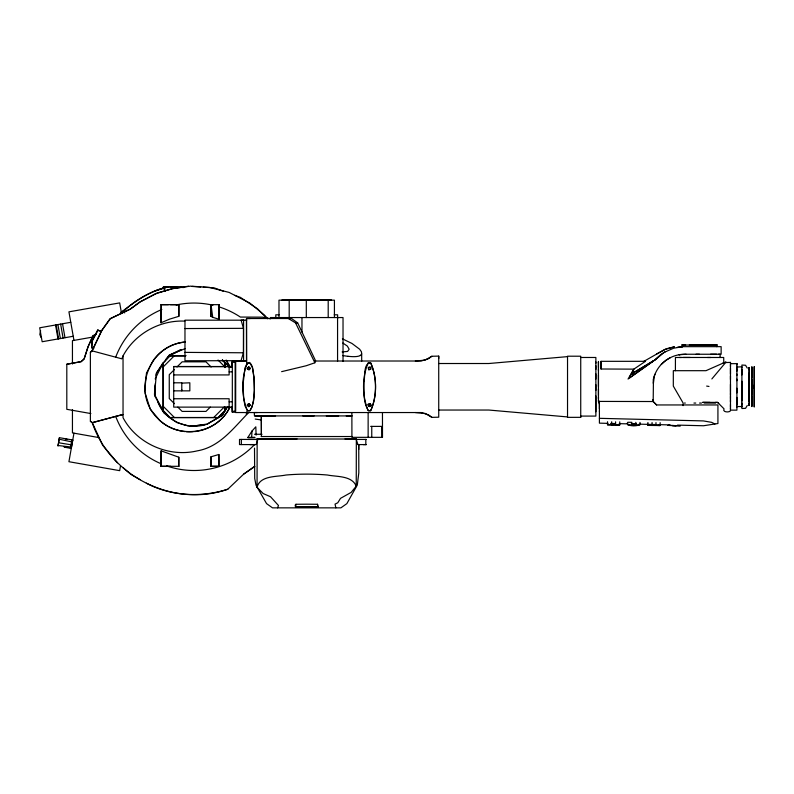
<?xml version="1.0" encoding="UTF-8"?>
<svg xmlns="http://www.w3.org/2000/svg" width="794" height="794" viewBox="0 0 794 794"><rect width="100%" height="100%" fill="white"/><g stroke="black" fill="none" stroke-linecap="round" stroke-linejoin="round"><path stroke-width="1.19" d="M163.137 363.851L163.137 410.716L169.112 416.701M289.195 317.55L289.195 300.162M337.569 361.31L337.569 317.55M595.877 395.878L595.867 411.768M595.867 390.41L595.867 384.683M595.867 379.066L595.867 373.845M595.867 369.329L595.867 365.687M595.867 363.195L595.867 361.885M608.085 423.371L599.41 423.152L599.41 401.417L598.448 401.417L598.448 373.2M598.448 370.659L598.448 365.309M598.448 362.987L598.448 362.034M599.41 411.272L599.41 410.935M599.41 408.87L599.41 401.417M730.47 401.883L730.47 396.285M730.47 395.323L730.47 364.386M730.47 370.848L730.47 368.237M730.47 366.57L730.47 362.392L725.547 362.58M736.911 404.95L736.911 379.105M736.911 392.921L736.911 388.226M736.911 380.733L736.911 374.063M736.911 364.089L736.911 375.403M741.904 405.178L741.904 403.084M741.904 400.901L741.904 381.259M741.904 374.947L741.904 369.19M741.904 367.523L741.904 366.798L736.911 367.046M749.159 393.884L749.139 400.285M749.139 390.529L749.139 394.092M749.159 390.43L749.159 378.004M751.878 392.196L751.888 406.588M751.878 405.059L751.888 403.987M751.888 394.39L751.878 384.991M751.888 390.668L751.888 388.723M184.853 321.123C159.812 319.903 134.911 333.748 123.04 355.881L123.04 417.684C136.816 443.677 168.695 457.672 197.21 450.873C220.097 446.992 233.773 427.509 248.979 412.275M243.579 320.121L243.579 360.694L241.009 360.754L243.411 352.784L243.47 328.339L241.118 320.181L243.579 320.121L246.487 320.121L246.487 360.694L184.972 360.754L184.972 320.181L243.579 320.181M598.448 364.912L598.448 363.106M675.406 370.689L675.436 357.489L681.421 357.489M748.921 388.464L748.931 385.07M748.931 374.679L748.911 377.497M749.139 401.556L749.258 395.372M749.139 388.663L749.139 395.789M749.139 373.289L749.139 383.045M751.888 386.777L751.888 368.168L751.878 370.381M751.888 374.173L751.888 377.428M751.888 372.723L751.888 371.403M751.878 402.25L751.888 396.156M752.126 392.613L752.126 391.085M598.448 362.659L598.448 361.409M736.911 406.558L741.904 406.538M741.904 406.766L741.904 406.25M748.921 382.797L748.921 381.17M748.921 403.868L748.911 405.178M748.921 398.846L748.921 396.037M749.149 376.435L749.139 372.019M749.149 369.587L749.149 368.168L749.258 373.785M749.149 405.516L749.149 403.62M751.878 373.627L751.888 372.396M751.888 369.24L751.888 366.888L751.888 368.396M752.116 397.923L752.126 396.573M749.308 372.009L749.218 368.247M748.921 368.227L748.921 367.572M749.139 405.069L749.139 404.434M335.852 507.852L335.048 504.111L337.787 502.771L340.507 498.354L351.137 492.409L356.238 486.176L356.337 439.022L257.157 438.973L257.058 487.327L263.191 493.56L270.526 496.736L278.486 505.51L277.563 507.852M654.921 374.282L653.452 378.976L653.184 401.556L656.578 404.95L717.925 404.95L717.925 423.52L703.524 425.753L677.5 425.108M749.149 404.603L749.149 405.406L749.258 399.779M751.888 406.3L751.878 403.193M170.65 466.316L160.964 466.306L161.122 450.853L178.799 457.215L178.769 466.316L178.799 457.215M653.452 378.976L653.402 383.433L654.137 376.535A32.197 32.197 0 0 1 683.991 354.243L721.141 354.243L721.141 346.66L681.778 346.66M160.974 322.791L161.182 304.668L178.878 304.668L178.839 316.32L169.727 319.089L160.974 322.791L161.182 304.668M181.786 383.115L189.835 382.807L189.835 390.856L181.786 390.856L181.786 382.807L173.737 382.807M607.539 421.723L607.499 424.929L619.687 425.078L615.797 424.899L619.717 424.76L619.757 421.862M611.648 424.979L611.688 421.763M611.648 424.84L615.568 424.711L615.598 421.812M639.914 422.418C643.229 426.944 624.322 427.043 627.726 422.279L631.875 422.329C629.374 426.487 638.158 426.567 635.766 422.368M647.924 422.517L647.884 425.405L660.072 425.544L656.231 425.366L660.112 425.227L660.142 422.656M652.072 422.557L652.033 425.306L660.112 425.227M655.953 425.187L655.983 422.607M676.121 425.733L672.23 425.554L676.121 425.604M720.039 357.459L720.208 354.243L718.52 354.243M752.116 372.356L752.126 371.304M212.732 317.302L210.787 316.27L210.996 304.668L212.732 317.302L218.975 319.238L218.975 304.678L218.975 319.238M749.149 369.954L749.139 367.781M683.088 405.625L683.138 403.054L673.312 386.083L673.322 370.689L705.995 370.689L725.895 361.885M318.086 507.048L317.531 504.279L306.692 504.19L295.954 504.279L295.189 505.093L295.487 507.038L318.086 507.048L295.487 507.038M749.258 379.532L749.258 394.052M751.779 378.202L751.819 368.247M751.769 394.062L751.769 379.502M210.956 456.818L210.847 466.316L218.856 466.306L218.856 454.486L210.956 456.818L210.986 466.316L218.936 466.296L218.856 454.486M749.268 374.867L749.258 378.192M751.769 398.707L751.779 395.382M749.228 404.444L749.228 405.307L749.258 403.054M751.779 399.789L751.779 404.583M248.691 366.997L250.1 368.039L249.564 369.676L247.182 368.763L248.691 366.818L250.17 368.416L248.74 369.885L247.321 368.476L248.691 366.818M210.787 316.27L210.857 304.668L218.886 304.678M154.87 386.043L154.512 394.31L155.376 397.089L155.237 383.79M163.137 362.62L163.137 410.716L155.971 398.141M232.344 411.252L235.54 411.252L235.55 362.302L235.54 412.543L421.118 412.543L428.482 414.835L431.936 417.366L438.735 417.197L438.725 356.109L431.847 356.258L428.611 358.63L421.247 361.012L314.672 361.022L314.871 362.769L306.176 365.756L281.622 371.652M252.016 431.013L247.857 437.494L251.619 437.494L252.016 431.013L255.817 426.805L256.105 435.122M98.138 329.976L92.064 341.331L91.747 347.891L92.015 341.132L97.563 330.185L101.185 331.297L109.969 318.831L130.256 309.124L140.419 301.71L157.371 292.946L172.626 288.609L188.555 286.207M370.729 404.315L368.297 404.106L368.863 406.399L370.609 405.982L370.729 404.315L370.064 403.799L368.079 405.039L369.696 406.588L370.848 405.436L370.064 403.799M295.755 507.048L295.954 504.279M161.122 450.853L161.192 466.306M231.798 367.433L232.314 361.339L242.448 361.022M653.214 399.531L653.184 401.526L656.608 404.95M246.626 412.106L246.418 414.488L246.696 412.036M749.308 386.102L749.308 387.472M751.72 387.472L751.72 386.102M634.694 425.197L634.853 423.49M370.768 367.682L368.595 367.285L368.595 369.647L370.609 369.309L370.768 367.682L370.103 367.116L368.138 367.761L368.942 369.835L370.808 368.932L370.103 367.116M144.637 391.561L146.473 373.081L153.341 360.278A45.079 45.079 0 0 1 174.769 344.278M235.223 412.215L232.314 412.215L231.838 407.421M368.247 362.987L370.54 362.769C377.219 377.18 377.041 396.047 370.748 410.577L368.426 410.766C363.086 402.409 364.089 391.77 363.91 382.261C365.309 377.339 363.146 362.322 370.798 363.017C377.001 377.16 377.358 396.792 370.58 410.816L368.178 410.538C362.074 396.305 361.875 377.081 368.267 362.779M64.999 447.29L71.261 448.451L71.103 444.789L72.701 440.065L71.936 440.015L70.636 446.962L70.458 448.431L71.261 448.471L72.74 440.025L59.431 437.683L57.962 446.029L58.359 443.737M653.214 399.541L653.184 401.556M632.729 425.177L632.997 423.47M71.103 444.789L58.548 442.754L59.431 437.683M73.961 433.167L68.929 461.711L119.676 470.663L120.509 465.899M246.646 364.238C252.839 358.312 253.097 373.954 254.011 376.991C254.1 388.087 255.896 400.543 250.07 410.538L247.49 410.786L244.939 405.754L243.679 398.072L243.033 384.544L244.949 367.94L246.646 364.238L246.527 318.513L250.279 318.513M231.243 366.967L232.314 361.339M155.961 375.373L156.487 372.982L162.472 363.652M257.058 487.327C259.995 475.408 276.501 476.976 285.949 475.03A48.781 9.31 0 0 1 327.456 475.02C336.904 476.926 351.851 475.477 356.238 486.176M40.623 330.78L39.809 334.363L41.08 337.579M368.297 404.106L368.079 405.039L369.696 406.588M171.891 287.001L168.636 286.634L163.802 287.19L163.584 287.954C147.317 292.361 133.789 302.593 120.648 312.598L123.656 310.911L122.018 312.667M633.404 370.341L632.123 374.56L634.704 372.019L655.268 359.742L664.151 352.357L673.669 348.199L682.761 346.66M749.308 369.399L749.218 368.337M123.04 355.881L121.819 358.828L91.955 350.819L102.218 329.867L110.396 318.612L130.256 309.124L139.506 302.266L155.416 293.8L172.626 288.609L190.451 286.148L209.418 287.408L229.109 292.42L249.902 303.119L264.61 315.238L267.647 318.722M370.609 405.982L370.848 405.436M66.805 364.238L81.206 361.657L84.194 358.838L88.104 346.621L92.928 335.961L96.114 334.135L92.908 335.832L87.846 347.365L84.075 359.007L81.107 361.637L66.805 364.238L66.805 409.317L90.883 413.565M92.779 349.777L101.185 331.297L97.563 330.185M633.066 370.55L629.582 377.031M155.177 378.956L162.611 363.712M229.645 407.411C217.338 434.1 177.985 439.965 157.937 418.656C131.208 393.03 148.458 344.794 185.131 342.125M227.6 406.538L222.221 415.381L207.184 424.026L190.709 426.447M247.53 410.607L249.842 410.726L251.926 407.203L253.445 400.593L254.378 390.271L254.169 379.492L252.542 367.612L249.435 362.392M227.134 407.243L222.221 415.381L206.629 424.512M711.861 378.937L725.805 362.312M162.929 364.049L156.487 372.982L154.512 394.31L163.753 412.82L169.072 416.88M164.358 362.064L169.36 355.117L180.992 349.578M248.522 403.63L247.301 405.277L248.969 406.627L250.189 404.99L248.909 403.59L250.199 405.248L248.582 406.677L247.291 405.009L248.909 403.59M360.367 355.494L361.687 353.896L361.429 351.762L359.652 349.231L351.95 343.445L342.393 338.83M165.47 359.801L169.36 355.117L185.31 348.546M629.711 377.755L655.268 359.742L661.144 354.372L665.66 351.504M166.542 359.146L169.936 355.682L181.082 349.668M655.268 359.742L661.144 354.372M224.98 406.975L224.98 410.667L218.132 417.545L169.966 417.555L176.784 422.527L188.416 426.031M163.147 362.789L170.234 355.702L185.468 355.702M163.147 366.977L174.422 355.702M174.422 369.547L169.261 374.699L169.261 398.528L174.422 403.68M176.993 366.977L182.144 361.826L205.974 361.826L211.125 366.977M210.271 407.114L205.974 411.411L182.144 411.411L177.856 407.114M213.705 417.535L224.107 407.124M224.97 407.302L224.97 410.448L218.132 417.545L169.966 417.555L163.147 410.448M661.283 364.406L665.868 360.367L670.335 357.657M235.223 361.339L246.646 361.022M146.384 483.179C171.057 496.27 201.329 497.719 227.789 489.223L243.748 474.068L254.378 466.495M123.338 311.516C135 300.172 149.639 291.904 165.331 287.636M431.847 356.258L425.147 360.129L415.351 361.022M227.789 489.223C174.114 508.14 110.217 476.658 92.273 422.666L90.377 421.237L90.377 352.328L91.955 350.819M90.377 352.328L92.283 350.869M243.748 474.068L254.844 466.495M653.323 361.022L628.054 379.036L633.84 369.141L645.492 361.32L643.934 361.32L664.647 349.529L674.354 346.849M653.353 360.883L634.664 372.049L632.123 374.56L633.84 369.141L601.048 369.002L601.038 361.359M656.668 353.955L666.503 348.735L674.106 346.879M722.54 363.374L723.443 362.977M154.532 291.12L168.08 286.862L183.712 287.537M115.696 416.393L92.243 422.676L122.931 414.498L115.696 416.393A83.727 83.727 0 0 0 161.202 463.805M168.636 286.634L163.584 287.954L163.276 287.16L168.08 286.862L163.594 287.954L163.276 287.16L163.802 287.19M679.575 354.65L678.949 354.769L686.095 354.243M678.86 347.296L682.413 346.67L677.183 347.325M70.775 322.304L39.7 327.793L42.161 341.738L73.237 336.259M92.928 337.043L72.443 340.656L72.443 364.019M747.253 405.506L745.556 408.324L741.904 408.523L741.904 365.051L745.556 365.25L747.253 368.069M249.624 362.709L247.48 363.037C241.158 377.517 241.187 396.196 247.49 410.786M189.577 426.388L205.408 424.651C186.62 430.249 164.15 420.165 157.609 401.288M342.135 351.941L347.593 351.424L349.171 349.261L347.365 346.105L342.879 343.028M567.531 356.625L488.836 363.513L438.735 363.513M247.857 437.494L255.013 437.454L251.619 437.494M255.519 415.917L260.382 415.629M715.593 403.074L704.209 403.034M257.048 439.082L260.253 438.973M288.361 318.513L295.557 322.9L297.661 322.87L315.675 361.022M679.406 357.469L723.711 357.489L723.761 362.828M160.993 304.688L168.358 304.668M184.972 328.557L243.47 328.339M356.248 439.429L357.945 444.58L366.252 444.58L363.225 444.58M683.346 357.459L690.234 357.459M719.672 357.459L720.168 357.459M231.481 407.104L232.076 407.104M345.033 438.943L352.199 438.953M300.41 507.048L303.328 507.048M313.044 507.048L310.236 507.048M172.764 286.952L181.379 286.952M281.91 299.993L331.505 299.993M178.878 304.668L170.422 304.668M279.17 314.811L275.796 314.811L275.796 318.454M334.234 314.811L337.619 314.811L337.619 318.454M270.387 317.55L343.028 317.55L343.028 361.31M689.321 345.043L717.27 345.043L681.788 345.043L685.669 345.043M716.754 346.66L716.883 346.66M696.04 354.243L699.425 354.243M710.62 354.243L716.545 354.243M170.234 355.702L185.995 355.682M580.732 357.479L595.867 357.479L595.867 416.086L580.732 416.086M707.494 357.489L710.908 357.489M645.492 361.32L601.018 361.32L601.048 369.002M232.344 407.124L173.707 407.124L173.737 366.55L232.344 366.55M173.707 366.55L232.166 366.58M229.129 371.86L232.344 371.86M173.737 374.927L229.129 374.927L229.129 366.55M173.737 390.856L181.796 390.856L181.786 389.685M173.737 398.747L229.129 398.747L229.129 407.124M229.129 401.814L232.344 401.814M715.424 402.409L717.587 402.409L718.689 403.511M684.458 403.054L685.311 403.054M693.936 403.054L695.762 403.054M699.554 403.054L701.469 403.054M438.735 410.041L488.836 410.041L567.531 416.929M257.335 412.543L254.269 412.543L254.467 415.917L275.528 415.917M262.189 415.917L254.914 415.917M302.842 415.927L314.156 415.917M326.314 415.917L338.661 415.917M346.253 415.917L351.821 415.917M352.02 415.917L261.395 415.917L261.395 436.531M370.639 426.388L381.706 426.388L381.775 437.335M254.546 434.278L262.02 434.278M261.186 436.531L352.02 436.531M254.626 439.429L247.668 439.429M354.471 439.429L366.183 439.429M249.842 444.58L255.063 444.58M160.964 466.306L178.839 466.306M169.936 355.682L185.617 355.692M598.448 401.417L653.184 401.526M297.006 438.943L261.137 438.943M353.37 439.013L356.337 439.022M736.911 363.642L730.47 363.682M184.972 352.377L243.411 352.784M710.015 402.409L702.63 402.36L717.597 402.409L724.029 408.841C721.786 412.88 731.661 412.652 730.47 409.942M607.499 424.621L611.648 424.661M615.568 424.711L619.717 424.76M627.697 424.85L631.845 424.899M635.736 424.949L639.885 424.998M647.894 425.088L652.043 425.137M357.945 444.58L358.749 444.59L358.769 449.464M415.351 412.543L425.147 413.426L431.936 417.366M255.4 439.429L258.626 439.489M599.41 418.319L703.424 420.919L711.672 422.358L714.908 423.986M610.566 423.43L615.529 423.549M619.241 423.649L627.915 423.867M631.637 423.956L636.599 424.085M639.071 424.145L656.43 424.582M658.901 424.641L670.057 424.919M192.217 286.445L200.773 287.001M203.214 287.16L214.211 287.885L223.322 291.19M58.051 445.513L70.636 446.962M255.231 419.073L261.276 419.937M342.869 355.593L348.06 356.367M706.65 386.083L708.982 386.45M99.339 437.643L72.443 432.899L72.443 409.535M270.506 318.791L262.576 317.163L240.364 317.064A83.727 83.727 0 0 0 218.469 306.712M59.163 439.211L71.609 441.851M91.598 347.742L93.821 348.338M65.535 438.993L67.46 439.509M234.726 295.318L240.423 297.393L257.584 308.826L267.112 318.573M63.58 446.565L65.376 447.34M140.181 479.665L130.871 474.385L122.832 467.438M297.661 322.87L291.507 318.513L246.527 318.513L246.507 320.945M90.377 421.237L92.293 422.706L102.634 445.245L117.472 462.803M222.399 359.94L230.111 367.572L222.399 360.049M222.608 360.426L224.97 362.789L224.97 366.977L218.042 360.039M163.147 406.26L174.422 417.535M226.082 360.307L230.161 367.156M598.448 400.424L599.41 404.077M165.351 290.852L164.05 288.758L165.212 290.644M226.181 360.168L229.774 366.352M123.596 310.791L124.698 312.915M314.871 362.769L295.557 322.9M145.014 392.732L150.274 409.188L159.654 420.284A45.079 45.079 0 0 0 167.276 425.822M121.561 313.6L119.676 302.901L68.929 311.844L73.961 340.388M62.537 323.763L64.989 337.718M60.632 324.101L63.093 338.055M57.902 324.577L60.364 338.532M56.166 324.885L58.627 338.839M55.56 324.994L58.012 338.949M317.531 504.279L317.808 507.038M224.97 362.789L224.97 367.582M749.218 397.06L749.258 398.697M749.139 368.505L749.149 369.15M752.116 401.208L752.126 402.27M261.246 415.967L261.395 434.278M254.507 448.124L254.715 478.494L256.015 485.184L266.556 503.624L272.501 507.852L340.904 507.852L346.859 503.624L357.3 485.035L358.819 472.728L358.749 444.59M235.54 361.022L235.55 362.302L232.344 362.302L232.314 412.215M749.149 401.178L749.159 402.24M748.921 368.376L748.921 368.962M438.725 356.109L438.735 358.511M351.871 412.543L351.921 437.335L382.5 437.335L382.46 412.543M178.799 304.668L178.839 316.32M752.116 375.671L752.126 377.041M752.126 380.991L752.126 382.529M751.888 384.812L751.888 379.185M748.921 390.737L748.921 392.365M736.911 368.605L736.911 371.165M736.911 397.397L736.911 407.004M736.911 406.339L736.911 410.151L730.47 410.121L730.47 399.551M730.47 362.401L730.47 363.096M730.47 371.165L730.47 374.043M730.47 375.989L730.47 379.463M730.47 384.346L730.47 391.71M598.448 361.945L598.448 367.612M598.448 368.823L598.448 373.289M598.448 389.11L598.448 395.333M361.687 353.896L361.687 361.24M754.3 366.838L754.3 406.736M754.141 366.679L754.141 406.895M753.982 385.279L753.982 386.033M753.982 387.541L753.982 388.296M736.911 363.454L736.911 364.893M730.47 392.435L730.47 398.667M730.47 404.523L730.47 406.875M730.47 407.61L730.47 408.989M598.448 374.927L598.448 386.46M598.448 397.04L598.448 398.757M371.761 426.388L371.761 437.335M368.138 412.543L368.138 437.335M365.826 439.429L365.826 444.58M334.423 317.55L334.423 300.162L278.982 300.162L278.982 317.55M328.2 300.162L328.2 317.55M306.305 300.162L306.305 317.55M301.968 317.55L301.968 332.13M241.366 439.429L241.366 444.58M235.252 362.302L235.252 411.252M92.501 339.634A4.833 4.833 0 0 1 94.327 335.852M360.327 355.484A50.776 10.521 20.3 0 1 347.921 356.288M254.507 444.65A83.727 83.727 0 0 1 166.651 465.909M115.686 357.181A83.727 83.727 0 0 1 161.847 309.481M176.179 304.975A83.727 83.727 0 0 1 212.891 305.214M229.982 407.243A45.079 45.079 0 0 1 194.53 431.608M193.359 431.718A45.079 45.079 0 0 1 186.272 431.718M185.101 431.608A45.079 45.079 0 0 1 168.298 426.398M175.881 343.901A45.079 45.079 0 0 1 185.101 341.946M752.116 368.247L752.116 368.922L752.116 368.237M668.091 425.386L680.269 425.783L668.091 425.386M257.812 439.429L256.154 444.58L239.51 444.58L239.51 439.429L257.812 439.429M580.732 417.336L567.531 417.356L567.531 356.198L580.732 356.218L580.732 417.336M752.116 405.327L752.116 404.652L752.116 405.327"/></g></svg>
